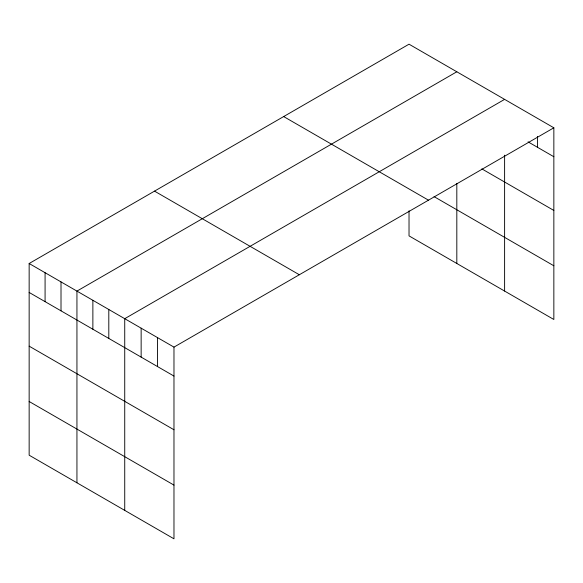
<?xml version="1.0" encoding="UTF-8"?>
<svg xmlns="http://www.w3.org/2000/svg" width="583" height="583" viewBox="0 0 583 583"><rect width="100%" height="100%" fill="white"/><g stroke="black" fill="none" stroke-linecap="round" stroke-linejoin="round"><path stroke-width="0.87" d="M29.15 263.509L173.974 347.118L173.974 538.809L29.15 455.199L29.15 263.509L409.026 44.191L553.85 127.801L553.85 319.491L409.026 235.882L409.026 210.813M456.817 71.782L76.941 291.099L76.941 482.79M504.608 99.372L124.733 318.69L124.733 510.38M173.974 347.118L553.85 127.801M528.06 141.851L553.85 156.74M481.85 168.881L553.85 210.448M434.058 196.624L553.85 265.782M283.666 116.564L428.49 200.18M154.51 191.129L299.334 274.746M29.15 292.447L173.974 376.064M29.15 346.156L173.974 429.766M29.15 401.49L173.974 485.107M537.439 136.415L537.439 147.266M504.608 155.165L504.608 291.063M456.817 183.412L456.817 263.472M157.563 337.644L157.563 366.583M141.144 328.171L141.144 357.109M108.802 309.493L108.802 338.439M92.872 300.296L92.872 329.235M61.011 281.902L61.011 310.841M45.08 272.706L45.08 301.644"/></g></svg>
